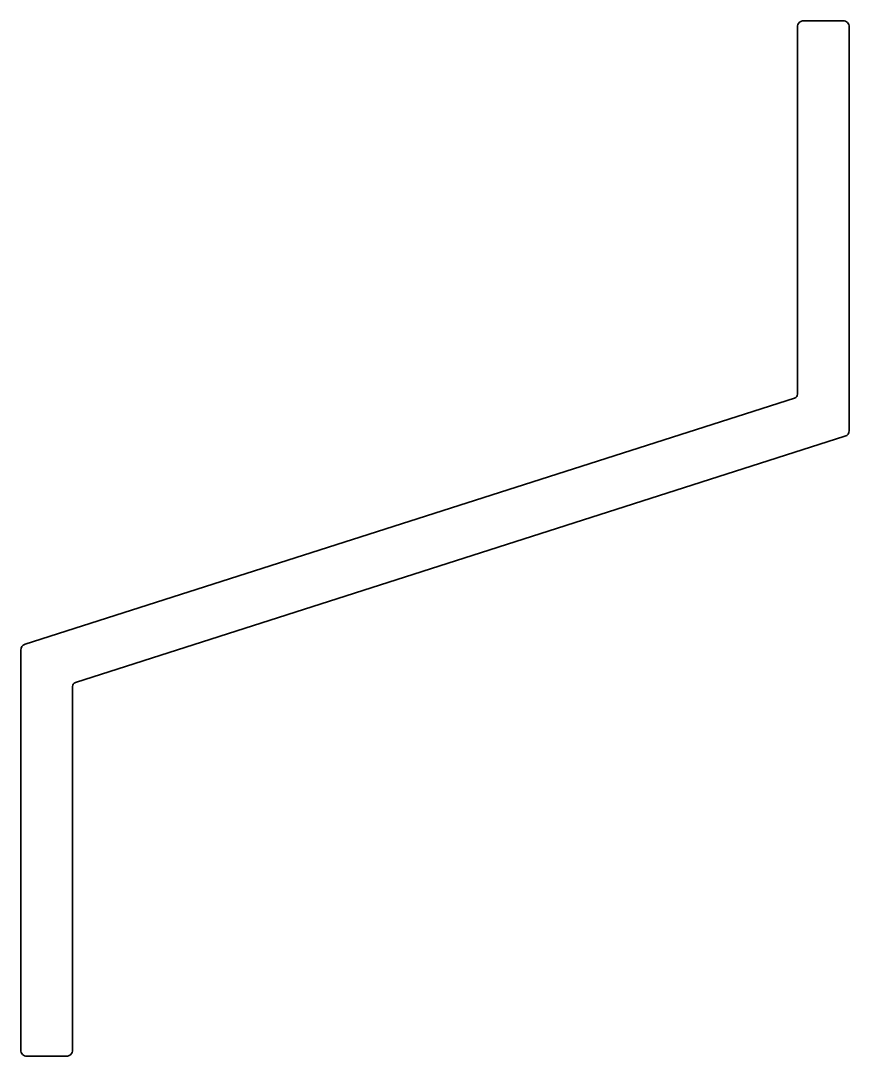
# Model space of a CAD drawing. Header units: millimetres. Extents: x 15 to 55, y 35 to 85.
import ezdxf

# ---------------------------------------------------------------- set-up
doc = ezdxf.new("R2010")
doc.units = ezdxf.units.MM
doc.layers.add('AM_0', color=7, linetype='Continuous', lineweight=35)
doc.layers.add('X_COMP_CONT_ALU', color=50, linetype='Continuous', lineweight=35)

# ---------------------------------------------------------------- blocks, each defined once
blk = doc.blocks.new('126762-ICC')
at = {"layer": 'X_COMP_CONT_ALU'}
blk.add_lwpolyline([(-39.791, -10.108), (-2.639, 1.78, 0.326152), (-2.5, 1.971), (-2.5, 19.7, -0.414214), (-2.2, 20), (-0.3, 20, -0.414214), (0, 19.7), (0, 0.219, -0.326152), (-0.209, -0.067), (-37.361, -11.956, 0.326152), (-37.5, -12.146), (-37.5, -29.7, -0.414214), (-37.8, -30), (-39.7, -30, -0.414214), (-40, -29.7), (-40, -10.394, -0.326152), (-39.791, -10.108)], format="xyb", close=True, dxfattribs=at)

msp = doc.modelspace()

# ---------------------------------------------------------------- block references
at = {"layer": 'AM_0'}
msp.add_blockref('126762-ICC', (55, 65), dxfattribs=at)

doc.saveas('drawing.dxf')
